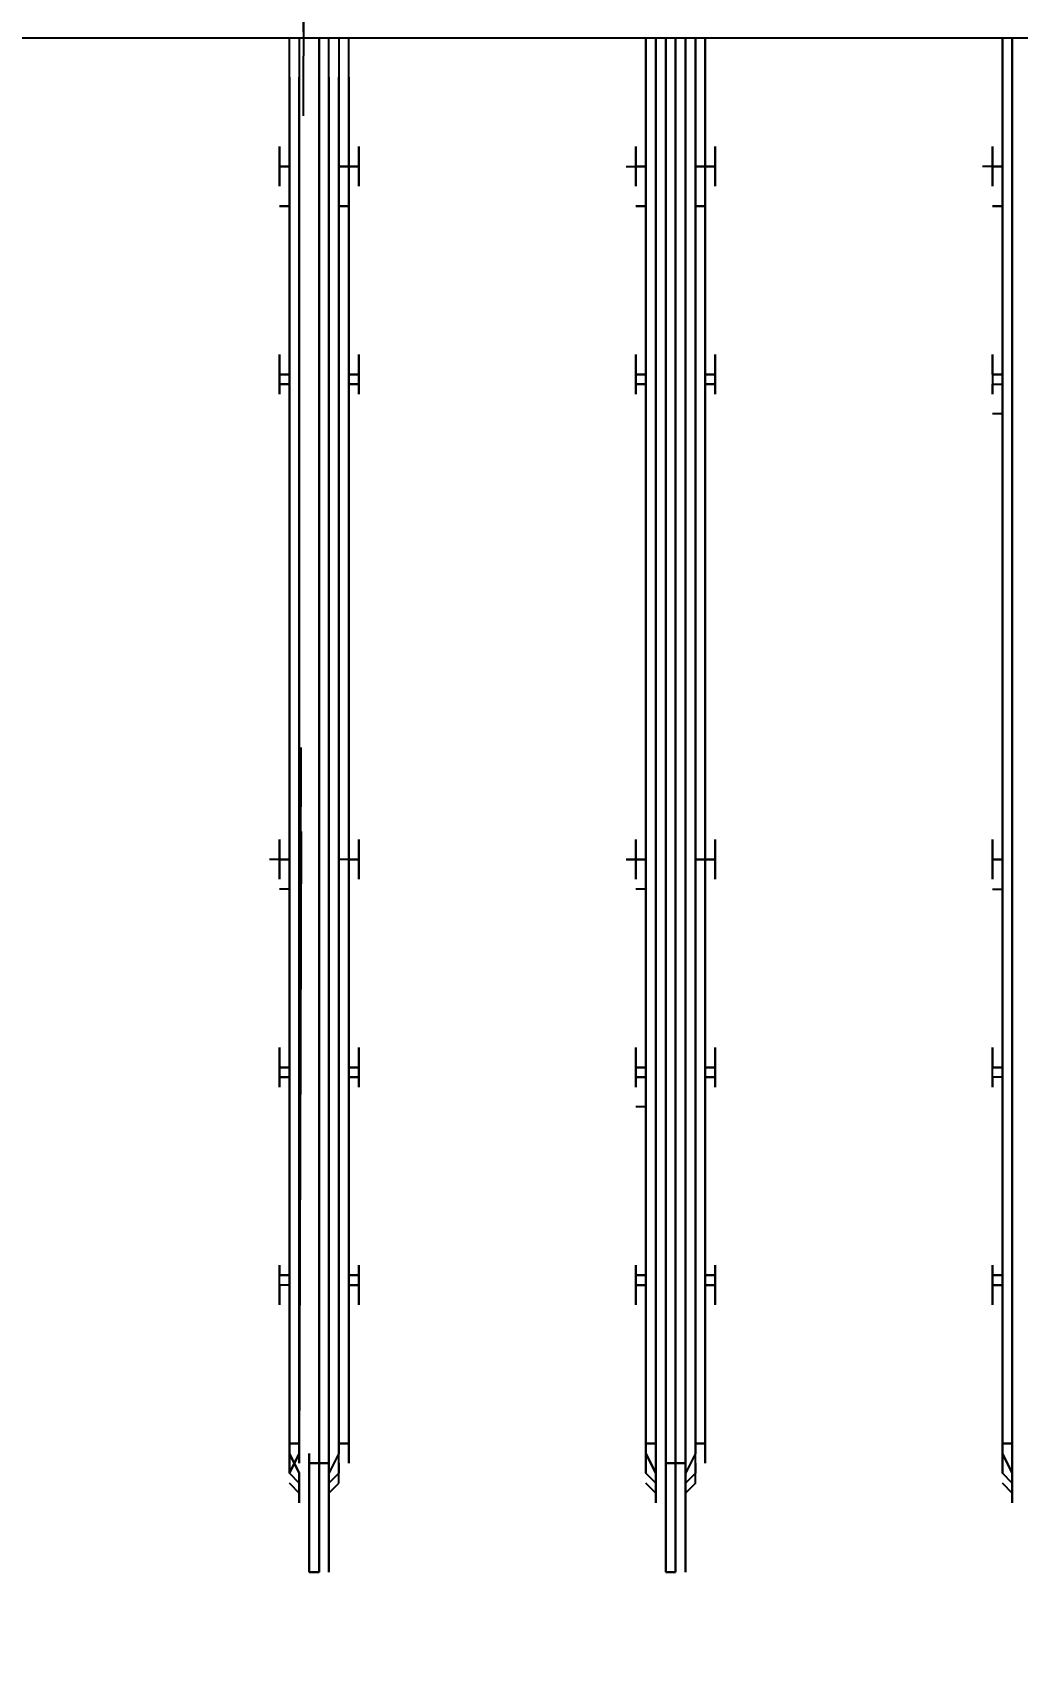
# Model space of a CAD drawing. Header units: metres. Extents: x 529751 to 530172, y 2673807 to 2674119.
# Drawn here: x 529986.0995 to 529986.237, y 2673954.4792 to 2673954.7081 of the extents above; entities that cross this region are included whole.
import ezdxf

# ---------------------------------------------------------------- set-up
doc = ezdxf.new("R2010")
doc.units = ezdxf.units.M
doc.linetypes.add('PDF_IMPORT', pattern=[1, 0.8, -0.2])
doc.layers.add('IDT', color=7, linetype='Continuous')
doc.layers.add('MMS Block Numbering', color=7, linetype='Continuous')
doc.styles.add('Adani Regular', font='Adani Regular.ttf')

# ---------------------------------------------------------------- blocks, each defined once
blk = doc.blocks.new('IDT')
at = {"layer": 'IDT', "color": 0, "lineweight": 25}
for p, q in [((14.04465, 9.65337), (14.04465, 9.66997)), ((14.04465, 9.66997), (14.04465, 9.65337)), ((14.04465, 9.66997), (14.04465, 9.65337)), ((14.04465, 9.65337), (14.04465, 9.66997)), ((14.04742, 9.66997), (14.04604, 9.66997)), ((14.04604, 9.66997), (14.04742, 9.66997)), ((14.04604, 9.65475), (14.04604, 9.66997)), ((14.04604, 9.66997), (14.04604, 9.65475)), ((14.04604, 9.66997), (14.04742, 9.66997)), ((14.04742, 9.66997), (14.04604, 9.66997)), ((14.04604, 9.66997), (14.04742, 9.66997)), ((14.04742, 9.66997), (14.04604, 9.66997)), ((14.04604, 9.66997), (14.04604, 9.65475)), ((14.04604, 9.65475), (14.04604, 9.66997)), ((14.04604, 9.66997), (14.04742, 9.66997)), ((14.04742, 9.66997), (14.04604, 9.66997)), ((14.04604, 9.66997), (14.04604, 9.65475)), ((14.04604, 9.65475), (14.04604, 9.66997)), ((14.04604, 9.66997), (14.04742, 9.66997)), ((14.04604, 9.65475), (14.04604, 9.66997)), ((14.04604, 9.66997), (14.04604, 9.65475)), ((14.04604, 9.66997), (14.04742, 9.66997)), ((14.04742, 9.65337), (14.04742, 9.66997)), ((14.04742, 9.66997), (14.04742, 9.65337)), ((14.04742, 9.65337), (14.04742, 9.66997)), ((14.04742, 9.66997), (14.04742, 9.65337)), ((14.09445, 9.65337), (14.09445, 9.66997)), ((14.09445, 9.66997), (14.09445, 9.65337)), ((14.09583, 9.66997), (14.09721, 9.66997)), ((14.09721, 9.66997), (14.09583, 9.66997)), ((14.09583, 9.66997), (14.09583, 9.65475)), ((14.09583, 9.65475), (14.09583, 9.66997)), ((14.09583, 9.66997), (14.09721, 9.66997)), ((14.09721, 9.66997), (14.09583, 9.66997)), ((14.09583, 9.66997), (14.09721, 9.66997)), ((14.09583, 9.65475), (14.09583, 9.66997)), ((14.09583, 9.66997), (14.09583, 9.65475)), ((14.09721, 9.66997), (14.09721, 9.65337)), ((14.09721, 9.65337), (14.09721, 9.66997)), ((13.99901, 9.6589), (13.99901, 9.66028)), ((13.99901, 9.66028), (13.99901, 9.65614)), ((13.99901, 9.65614), (13.99901, 9.66028)), ((13.99901, 9.66028), (13.99901, 9.6589)), ((14.04465, 9.66028), (14.04465, 9.6589)), ((14.04465, 9.65614), (14.04465, 9.66028)), ((14.04465, 9.66028), (14.04465, 9.6589)), ((14.04465, 9.65614), (14.04465, 9.66028)), ((14.04465, 9.65614), (14.04465, 9.66028)), ((14.04465, 9.6589), (14.04465, 9.66028)), ((14.04465, 9.65614), (14.04465, 9.66028)), ((14.04465, 9.6589), (14.04465, 9.66028)), ((14.0488, 9.6589), (14.0488, 9.66028)), ((14.0488, 9.66028), (14.0488, 9.65614)), ((14.0488, 9.65614), (14.0488, 9.66028)), ((14.0488, 9.66028), (14.0488, 9.6589)), ((14.0488, 9.6589), (14.0488, 9.66028)), ((14.0488, 9.66028), (14.0488, 9.65614)), ((14.0488, 9.65614), (14.0488, 9.66028)), ((14.0488, 9.66028), (14.0488, 9.6589)), ((14.09445, 9.66028), (14.09445, 9.6589)), ((14.09445, 9.65614), (14.09445, 9.66028)), ((14.09445, 9.66028), (14.09445, 9.6589)), ((14.09445, 9.65614), (14.09445, 9.66028)), ((14.0986, 9.6589), (14.0986, 9.66028)), ((14.0986, 9.66028), (14.0986, 9.65614)), ((14.0986, 9.65614), (14.0986, 9.66028)), ((14.0986, 9.66028), (14.0986, 9.6589)), ((14.00039, 9.65752), (13.99901, 9.6589)), ((13.99901, 9.6589), (14.00039, 9.65752)), ((14.04465, 9.6589), (14.04327, 9.65752)), ((14.04465, 9.6589), (14.04327, 9.65752)), ((14.04327, 9.65752), (14.04465, 9.6589)), ((14.04327, 9.65752), (14.04465, 9.6589)), ((14.05018, 9.65752), (14.0488, 9.6589)), ((14.0488, 9.6589), (14.05018, 9.65752)), ((14.05018, 9.65752), (14.0488, 9.6589)), ((14.0488, 9.6589), (14.05018, 9.65752)), ((14.09445, 9.6589), (14.09306, 9.65752)), ((14.09445, 9.6589), (14.09306, 9.65752)), ((14.09998, 9.65752), (14.0986, 9.6589)), ((14.0986, 9.6589), (14.09998, 9.65752)), ((14.00039, 9.65614), (13.99901, 9.65752)), ((13.99901, 9.65752), (13.99901, 9.65337)), ((13.99901, 9.65337), (13.99901, 9.65752)), ((13.99901, 9.65752), (14.00039, 9.65614)), ((13.99901, 9.65614), (14.00039, 9.65337)), ((14.00039, 9.65337), (13.99901, 9.65614)), ((14.00039, 9.65475), (14.00039, 9.65614)), ((14.00039, 9.65614), (14.00039, 9.65475)), ((14.04327, 9.65752), (14.04327, 9.65337)), ((14.04327, 9.65614), (14.04465, 9.65752)), ((14.04465, 9.65752), (14.04327, 9.65614)), ((14.04327, 9.65752), (14.04327, 9.65337)), ((14.04327, 9.65752), (14.04327, 9.65337)), ((14.04327, 9.65614), (14.04465, 9.65752)), ((14.04465, 9.65752), (14.04327, 9.65614)), ((14.04327, 9.65752), (14.04327, 9.65337)), ((14.04327, 9.65337), (14.04465, 9.65614)), ((14.04327, 9.65475), (14.04327, 9.65614)), ((14.04327, 9.65614), (14.04327, 9.65475)), ((14.04327, 9.65337), (14.04465, 9.65614)), ((14.04327, 9.65337), (14.04465, 9.65614)), ((14.04327, 9.65475), (14.04327, 9.65614)), ((14.04327, 9.65614), (14.04327, 9.65475)), ((14.04327, 9.65337), (14.04465, 9.65614)), ((14.05018, 9.65614), (14.0488, 9.65752)), ((14.0488, 9.65752), (14.05018, 9.65614)), ((14.05018, 9.65614), (14.0488, 9.65752)), ((14.0488, 9.65752), (14.0488, 9.65337)), ((14.0488, 9.65337), (14.0488, 9.65752)), ((14.0488, 9.65752), (14.0488, 9.65337)), ((14.0488, 9.65337), (14.0488, 9.65752)), ((14.0488, 9.65752), (14.05018, 9.65614)), ((14.0488, 9.65614), (14.05018, 9.65337)), ((14.05018, 9.65337), (14.0488, 9.65614)), ((14.0488, 9.65614), (14.05018, 9.65337)), ((14.05018, 9.65337), (14.0488, 9.65614)), ((14.05018, 9.65475), (14.05018, 9.65614)), ((14.05018, 9.65614), (14.05018, 9.65475)), ((14.05018, 9.65475), (14.05018, 9.65614)), ((14.05018, 9.65614), (14.05018, 9.65475)), ((14.09306, 9.65752), (14.09306, 9.65337)), ((14.09306, 9.65614), (14.09445, 9.65752)), ((14.09445, 9.65752), (14.09306, 9.65614)), ((14.09306, 9.65752), (14.09306, 9.65337)), ((14.09306, 9.65337), (14.09445, 9.65614)), ((14.09306, 9.65475), (14.09306, 9.65614)), ((14.09306, 9.65614), (14.09306, 9.65475)), ((14.09306, 9.65337), (14.09445, 9.65614)), ((14.09998, 9.65614), (14.0986, 9.65752)), ((14.0986, 9.65752), (14.09998, 9.65614)), ((14.09998, 9.65614), (14.0986, 9.65752)), ((14.0986, 9.65752), (14.09998, 9.65614)), ((14.0986, 9.65614), (14.09998, 9.65337)), ((14.09998, 9.65337), (14.0986, 9.65614)), ((14.09998, 9.65614), (14.0986, 9.65337)), ((14.0986, 9.65337), (14.09998, 9.65614)), ((14.09998, 9.65475), (14.09998, 9.65614)), ((14.09998, 9.65614), (14.09998, 9.65475)), ((13.99901, 9.45558), (13.99901, 9.65337)), ((13.99901, 9.65337), (13.99901, 9.45558)), ((14.00039, 9.65475), (14.00039, 9.65199)), ((14.00039, 9.65199), (14.00039, 9.65475)), ((14.04189, 9.65199), (14.04189, 9.65475)), ((14.04189, 9.65475), (14.04189, 9.65199)), ((14.04189, 9.65475), (14.04189, 9.65199)), ((14.04189, 9.65199), (14.04189, 9.65475)), ((14.04327, 9.45558), (14.04327, 9.65337)), ((14.04327, 9.65337), (14.04327, 9.45558)), ((14.04327, 9.45558), (14.04327, 9.65337)), ((14.04327, 9.65337), (14.04327, 9.46111)), ((14.04604, 9.65475), (14.04465, 9.65475)), ((14.04465, 9.65475), (14.04604, 9.65475)), ((14.04604, 9.65475), (14.04465, 9.65475)), ((14.04604, 9.65475), (14.04465, 9.65475)), ((14.04465, 9.46111), (14.04465, 9.65337)), ((14.04465, 9.65337), (14.04465, 9.45558)), ((14.04465, 9.65337), (14.04465, 9.45558)), ((14.04465, 9.45558), (14.04465, 9.65337)), ((14.04742, 9.65475), (14.04604, 9.65475)), ((14.04604, 9.65475), (14.04742, 9.65475)), ((14.04742, 9.65475), (14.04604, 9.65475)), ((14.04604, 9.65475), (14.04742, 9.65475)), ((14.04604, 9.65475), (14.04742, 9.65475)), ((14.04742, 9.65475), (14.04604, 9.65475)), ((14.04604, 9.65475), (14.04742, 9.65475)), ((14.04742, 9.65475), (14.04604, 9.65475)), ((14.04604, 9.65475), (14.04604, 9.46111)), ((14.04604, 9.46111), (14.04604, 9.65475)), ((14.04604, 9.65475), (14.04604, 9.45558)), ((14.04604, 9.45558), (14.04604, 9.65475)), ((14.04604, 9.65475), (14.04604, 9.45558)), ((14.04604, 9.45558), (14.04604, 9.65475)), ((14.04604, 9.65475), (14.04604, 9.45558)), ((14.04604, 9.45558), (14.04604, 9.65475)), ((14.04742, 9.46111), (14.04742, 9.65337)), ((14.04742, 9.65337), (14.04742, 9.45558)), ((14.04742, 9.45558), (14.04742, 9.65337)), ((14.04742, 9.65337), (14.04742, 9.45558)), ((14.0488, 9.45558), (14.0488, 9.65337)), ((14.0488, 9.65337), (14.0488, 9.45558)), ((14.0488, 9.45558), (14.0488, 9.65337)), ((14.0488, 9.65337), (14.0488, 9.46111)), ((14.05018, 9.65199), (14.05018, 9.65475)), ((14.05018, 9.65475), (14.05018, 9.65199)), ((14.05018, 9.65199), (14.05018, 9.65475)), ((14.05018, 9.65475), (14.05018, 9.65199)), ((14.09168, 9.65199), (14.09168, 9.65475)), ((14.09168, 9.65475), (14.09168, 9.65199)), ((14.09306, 9.45558), (14.09306, 9.65337)), ((14.09306, 9.65337), (14.09306, 9.46111)), ((14.09583, 9.65475), (14.09445, 9.65475)), ((14.09445, 9.65475), (14.09583, 9.65475)), ((14.09445, 9.46111), (14.09445, 9.65337)), ((14.09445, 9.65337), (14.09445, 9.45558)), ((14.09721, 9.65475), (14.09583, 9.65475)), ((14.09583, 9.65475), (14.09721, 9.65475)), ((14.09583, 9.46111), (14.09583, 9.65475)), ((14.09583, 9.65475), (14.09583, 9.46111)), ((14.09583, 9.45558), (14.09583, 9.65475)), ((14.09583, 9.65475), (14.09583, 9.45558)), ((14.0986, 9.45558), (14.0986, 9.65337)), ((14.0986, 9.65337), (14.0986, 9.46111)), ((14.09998, 9.65475), (14.09998, 9.65199)), ((14.09998, 9.65199), (14.09998, 9.65475)), ((14.00039, 9.65199), (13.99901, 9.65199)), ((13.99901, 9.65199), (14.00039, 9.65199)), ((14.00039, 9.65199), (14.00039, 9.45558)), ((14.00039, 9.45558), (14.00039, 9.65199)), ((14.04189, 9.46111), (14.04189, 9.65199)), ((14.04189, 9.65199), (14.04327, 9.65199)), ((14.04327, 9.65199), (14.04189, 9.65199)), ((14.04189, 9.65199), (14.04189, 9.45558)), ((14.04189, 9.65199), (14.04327, 9.65199)), ((14.04327, 9.65199), (14.04189, 9.65199)), ((14.04189, 9.65199), (14.04189, 9.45558)), ((14.04189, 9.45558), (14.04189, 9.65199)), ((14.05018, 9.65199), (14.0488, 9.65199)), ((14.0488, 9.65199), (14.05018, 9.65199)), ((14.05018, 9.65199), (14.0488, 9.65199)), ((14.0488, 9.65199), (14.05018, 9.65199)), ((14.05018, 9.65199), (14.05018, 9.45558)), ((14.05018, 9.45558), (14.05018, 9.65199)), ((14.05018, 9.45558), (14.05018, 9.65199)), ((14.05018, 9.65199), (14.05018, 9.46111)), ((14.09168, 9.46111), (14.09168, 9.65199)), ((14.09168, 9.65199), (14.09306, 9.65199)), ((14.09306, 9.65199), (14.09168, 9.65199)), ((14.09168, 9.65199), (14.09168, 9.45558)), ((14.09998, 9.65199), (14.0986, 9.65199)), ((14.0986, 9.65199), (14.09998, 9.65199)), ((14.09998, 9.46111), (14.09998, 9.65199)), ((14.09998, 9.65199), (14.09998, 9.45558)), ((14.00039, 9.634), (14.00039, 9.63262)), ((14.00039, 9.63262), (14.00039, 9.634)), ((14.00039, 9.634), (14.00039, 9.62986)), ((14.00039, 9.62847), (14.00039, 9.634)), ((14.00177, 9.62986), (14.00177, 9.63262)), ((14.00177, 9.63262), (14.00177, 9.62986)), ((14.0405, 9.63262), (14.0405, 9.62986)), ((14.0405, 9.62986), (14.0405, 9.63262)), ((14.0405, 9.63262), (14.0405, 9.62986)), ((14.0405, 9.62986), (14.0405, 9.63262)), ((14.04189, 9.634), (14.04189, 9.62986)), ((14.04189, 9.62986), (14.04189, 9.634)), ((14.04189, 9.634), (14.04189, 9.63262)), ((14.04189, 9.63262), (14.04189, 9.634)), ((14.04189, 9.634), (14.04189, 9.62986)), ((14.04189, 9.62986), (14.04189, 9.634)), ((14.04189, 9.634), (14.04189, 9.63262)), ((14.04189, 9.63262), (14.04189, 9.634)), ((14.05018, 9.62986), (14.05018, 9.634)), ((14.05018, 9.634), (14.05018, 9.62986)), ((14.05018, 9.62986), (14.05018, 9.634)), ((14.05018, 9.634), (14.05018, 9.63262)), ((14.05018, 9.63262), (14.05018, 9.634)), ((14.05018, 9.634), (14.05018, 9.63262)), ((14.05018, 9.63262), (14.05018, 9.634)), ((14.05018, 9.634), (14.05018, 9.62986)), ((14.05157, 9.62986), (14.05157, 9.63262)), ((14.05157, 9.63262), (14.05157, 9.62986)), ((14.05157, 9.62986), (14.05157, 9.63262)), ((14.05157, 9.63262), (14.05157, 9.62986)), ((14.0903, 9.63262), (14.0903, 9.62986)), ((14.0903, 9.62986), (14.0903, 9.63262)), ((14.09168, 9.62986), (14.09168, 9.634)), ((14.09168, 9.634), (14.09168, 9.63262)), ((14.09168, 9.63262), (14.09168, 9.634)), ((14.09168, 9.634), (14.09168, 9.62986)), ((14.09998, 9.634), (14.09998, 9.62986)), ((14.09998, 9.62986), (14.09998, 9.634)), ((14.09998, 9.634), (14.09998, 9.63262)), ((14.09998, 9.63262), (14.09998, 9.634)), ((14.10136, 9.62986), (14.10136, 9.63262)), ((14.10136, 9.63262), (14.10136, 9.62986)), ((14.00039, 9.62986), (14.00039, 9.62847)), ((14.00177, 9.62986), (14.00039, 9.62986)), ((14.00039, 9.62986), (14.00177, 9.62986)), ((14.00039, 9.62847), (14.00039, 9.62432)), ((14.00039, 9.62432), (14.00039, 9.62847)), ((14.00039, 9.62847), (14.00177, 9.62847)), ((14.00177, 9.62847), (14.00039, 9.62847)), ((14.00039, 9.62847), (14.00177, 9.62847)), ((14.00177, 9.62847), (14.00177, 9.62986)), ((14.00177, 9.62986), (14.00177, 9.62847)), ((14.00177, 9.62847), (14.00177, 9.62709)), ((14.00177, 9.62709), (14.00177, 9.62847)), ((14.04189, 9.62986), (14.0405, 9.62986)), ((14.0405, 9.62986), (14.0405, 9.62847)), ((14.0405, 9.62847), (14.0405, 9.62986)), ((14.0405, 9.62986), (14.04189, 9.62986)), ((14.04189, 9.62986), (14.0405, 9.62986)), ((14.0405, 9.62986), (14.0405, 9.62847)), ((14.0405, 9.62847), (14.0405, 9.62986)), ((14.0405, 9.62986), (14.04189, 9.62986)), ((14.04189, 9.62847), (14.0405, 9.62847)), ((14.0405, 9.62847), (14.0405, 9.62709)), ((14.0405, 9.62709), (14.0405, 9.62847)), ((14.0405, 9.62847), (14.04189, 9.62847)), ((14.04189, 9.62847), (14.0405, 9.62847)), ((14.0405, 9.62847), (14.0405, 9.62709)), ((14.0405, 9.62709), (14.0405, 9.62847)), ((14.0405, 9.62847), (14.04189, 9.62847)), ((14.04189, 9.62986), (14.04189, 9.62847)), ((14.04189, 9.62432), (14.04189, 9.62986)), ((14.04189, 9.62847), (14.04189, 9.62986)), ((14.04189, 9.62986), (14.04189, 9.62432)), ((14.04189, 9.62847), (14.04189, 9.62432)), ((14.04189, 9.62432), (14.04189, 9.62847)), ((14.05018, 9.62847), (14.05018, 9.62986)), ((14.05018, 9.62847), (14.05018, 9.62986)), ((14.05018, 9.62986), (14.05157, 9.62986)), ((14.05018, 9.62847), (14.05018, 9.62986)), ((14.05018, 9.62986), (14.05157, 9.62986)), ((14.05157, 9.62986), (14.05018, 9.62986)), ((14.05018, 9.62986), (14.05157, 9.62986)), ((14.05018, 9.62847), (14.05018, 9.62986)), ((14.05018, 9.62432), (14.05018, 9.62847)), ((14.05018, 9.62847), (14.05157, 9.62847)), ((14.05157, 9.62847), (14.05018, 9.62847)), ((14.05018, 9.62847), (14.05018, 9.62432)), ((14.05157, 9.62847), (14.05018, 9.62847)), ((14.05018, 9.62847), (14.05018, 9.62432)), ((14.05018, 9.62432), (14.05018, 9.62847)), ((14.05018, 9.62847), (14.05157, 9.62847)), ((14.05157, 9.62847), (14.05018, 9.62847)), ((14.05157, 9.62847), (14.05018, 9.62847)), ((14.05018, 9.62847), (14.05157, 9.62847)), ((14.05157, 9.62847), (14.05018, 9.62847)), ((14.05157, 9.62986), (14.05157, 9.62847)), ((14.05157, 9.62986), (14.05157, 9.62847)), ((14.05157, 9.62847), (14.05157, 9.62986)), ((14.05157, 9.62986), (14.05157, 9.62847)), ((14.05157, 9.62847), (14.05157, 9.62709)), ((14.05157, 9.62709), (14.05157, 9.62847)), ((14.05157, 9.62709), (14.05157, 9.62847)), ((14.05157, 9.62709), (14.05157, 9.62847)), ((14.09168, 9.62986), (14.0903, 9.62986)), ((14.0903, 9.62986), (14.0903, 9.62847)), ((14.0903, 9.62847), (14.0903, 9.62986)), ((14.0903, 9.62986), (14.09168, 9.62986)), ((14.09168, 9.62847), (14.0903, 9.62847)), ((14.0903, 9.62847), (14.0903, 9.62709)), ((14.0903, 9.62709), (14.0903, 9.62847)), ((14.0903, 9.62847), (14.09168, 9.62847)), ((14.09168, 9.62847), (14.09168, 9.62986)), ((14.09168, 9.62986), (14.09168, 9.62432)), ((14.09168, 9.62432), (14.09168, 9.62847)), ((14.09998, 9.62986), (14.10136, 9.62986)), ((14.09998, 9.62847), (14.09998, 9.62986)), ((14.09998, 9.62986), (14.10136, 9.62986)), ((14.09998, 9.62847), (14.09998, 9.62986)), ((14.10136, 9.62847), (14.09998, 9.62847)), ((14.09998, 9.62847), (14.09998, 9.62432)), ((14.09998, 9.62432), (14.09998, 9.62847)), ((14.09998, 9.62847), (14.10136, 9.62847)), ((14.10136, 9.62847), (14.09998, 9.62847)), ((14.10136, 9.62847), (14.09998, 9.62847)), ((14.10136, 9.62986), (14.10136, 9.62847)), ((14.10136, 9.62986), (14.10136, 9.62847)), ((14.10136, 9.62847), (14.10136, 9.62709)), ((14.10136, 9.62709), (14.10136, 9.62847)), ((14.00039, 9.62709), (14.00039, 9.62571)), ((14.00039, 9.62571), (14.00039, 9.62709)), ((14.04189, 9.62571), (14.04189, 9.62709)), ((14.04189, 9.62709), (14.04189, 9.62571)), ((14.04189, 9.62571), (14.04189, 9.62709)), ((14.04189, 9.62709), (14.04189, 9.62571)), ((14.05018, 9.62709), (14.05018, 9.62571)), ((14.05018, 9.62571), (14.05018, 9.62709)), ((14.05018, 9.62709), (14.05018, 9.62571)), ((14.05018, 9.62571), (14.05018, 9.62709)), ((14.09168, 9.62571), (14.09168, 9.62709)), ((14.09168, 9.62709), (14.09168, 9.62571)), ((14.09998, 9.62709), (14.09998, 9.62571)), ((14.09998, 9.62571), (14.09998, 9.62709)), ((14.00039, 9.59943), (14.00039, 9.60496)), ((14.00039, 9.60496), (14.00039, 9.60081)), ((14.00039, 9.60358), (14.00039, 9.60219)), ((14.00039, 9.60219), (14.00039, 9.60358)), ((14.04189, 9.60496), (14.04189, 9.60081)), ((14.04189, 9.60081), (14.04189, 9.60496)), ((14.04189, 9.60496), (14.04189, 9.60081)), ((14.04189, 9.60081), (14.04189, 9.60496)), ((14.04189, 9.60219), (14.04189, 9.60358)), ((14.04189, 9.60358), (14.04189, 9.60219)), ((14.04189, 9.60219), (14.04189, 9.60358)), ((14.04189, 9.60358), (14.04189, 9.60219)), ((14.05018, 9.59943), (14.05018, 9.60496)), ((14.05018, 9.60496), (14.05018, 9.60081)), ((14.05018, 9.60496), (14.05018, 9.60081)), ((14.05018, 9.60081), (14.05018, 9.60496)), ((14.05018, 9.60496), (14.05157, 9.60496)), ((14.05018, 9.60358), (14.05018, 9.60219)), ((14.05018, 9.60219), (14.05018, 9.60358)), ((14.05018, 9.60358), (14.05018, 9.60219)), ((14.05018, 9.60219), (14.05018, 9.60358)), ((14.09168, 9.60496), (14.09168, 9.60081)), ((14.09168, 9.60081), (14.09168, 9.60496)), ((14.09168, 9.60219), (14.09168, 9.60358)), ((14.09168, 9.60358), (14.09168, 9.60219)), ((14.09998, 9.59943), (14.09998, 9.60496)), ((14.09998, 9.60496), (14.09998, 9.60081)), ((14.09998, 9.60358), (14.09998, 9.60219)), ((14.09998, 9.60219), (14.09998, 9.60358)), ((14.00039, 9.59943), (14.00039, 9.60081)), ((14.00039, 9.60081), (14.00177, 9.60081)), ((14.00039, 9.60081), (14.00177, 9.60081)), ((14.00177, 9.60081), (14.00177, 9.60219)), ((14.00177, 9.60219), (14.00177, 9.60081)), ((14.00177, 9.60081), (14.00177, 9.59943)), ((14.00177, 9.60081), (14.00177, 9.59943)), ((14.0405, 9.60219), (14.0405, 9.60081)), ((14.0405, 9.60081), (14.0405, 9.60219)), ((14.0405, 9.60219), (14.0405, 9.60081)), ((14.0405, 9.60081), (14.0405, 9.60219)), ((14.04189, 9.60081), (14.0405, 9.60081)), ((14.0405, 9.60081), (14.0405, 9.59943)), ((14.0405, 9.59943), (14.0405, 9.60081)), ((14.0405, 9.60081), (14.04189, 9.60081)), ((14.04189, 9.60081), (14.0405, 9.60081)), ((14.0405, 9.60081), (14.0405, 9.59943)), ((14.0405, 9.59943), (14.0405, 9.60081)), ((14.0405, 9.60081), (14.04189, 9.60081)), ((14.04189, 9.60081), (14.04189, 9.59943)), ((14.04189, 9.59943), (14.04189, 9.60081)), ((14.04189, 9.60081), (14.04189, 9.59943)), ((14.04189, 9.59528), (14.04189, 9.60081)), ((14.05018, 9.59943), (14.05018, 9.60081)), ((14.05018, 9.60081), (14.05018, 9.59943)), ((14.05157, 9.60081), (14.05018, 9.60081)), ((14.05018, 9.60081), (14.05157, 9.60081)), ((14.05018, 9.59943), (14.05018, 9.60081)), ((14.05018, 9.60081), (14.05157, 9.60081)), ((14.05157, 9.60081), (14.05018, 9.60081)), ((14.05157, 9.60219), (14.05157, 9.60081)), ((14.05157, 9.60081), (14.05157, 9.60219)), ((14.05157, 9.60081), (14.05157, 9.60219)), ((14.05157, 9.60219), (14.05157, 9.60081)), ((14.05157, 9.59943), (14.05157, 9.60081)), ((14.05157, 9.59943), (14.05157, 9.60081)), ((14.05157, 9.60081), (14.05157, 9.59943)), ((14.05157, 9.59943), (14.05157, 9.60081)), ((14.0903, 9.60219), (14.0903, 9.60081)), ((14.0903, 9.60081), (14.0903, 9.60219)), ((14.09168, 9.60081), (14.0903, 9.60081)), ((14.0903, 9.60081), (14.0903, 9.59943)), ((14.0903, 9.59943), (14.0903, 9.60081)), ((14.0903, 9.60081), (14.09168, 9.60081)), ((14.09168, 9.59943), (14.09168, 9.60081)), ((14.09168, 9.60081), (14.09168, 9.59943)), ((14.09998, 9.60081), (14.09998, 9.59943)), ((14.10136, 9.60081), (14.09998, 9.60081)), ((14.09998, 9.60081), (14.10136, 9.60081)), ((14.10136, 9.60081), (14.10136, 9.60219)), ((14.10136, 9.60219), (14.10136, 9.60081)), ((14.10136, 9.59943), (14.10136, 9.60081)), ((14.10136, 9.60081), (14.10136, 9.59943)), ((14.00039, 9.59943), (14.00039, 9.59528)), ((14.00039, 9.59528), (14.00039, 9.59943)), ((14.00177, 9.59943), (14.00039, 9.59943)), ((14.00177, 9.59943), (14.00039, 9.59943)), ((14.00039, 9.59943), (14.00177, 9.59943)), ((14.00177, 9.59943), (14.00177, 9.59666)), ((14.00177, 9.59666), (14.00177, 9.59943)), ((14.04189, 9.59943), (14.0405, 9.59943)), ((14.0405, 9.59943), (14.0405, 9.59666)), ((14.0405, 9.59666), (14.0405, 9.59943)), ((14.0405, 9.59943), (14.04189, 9.59943)), ((14.04189, 9.59943), (14.0405, 9.59943)), ((14.0405, 9.59943), (14.0405, 9.59666)), ((14.0405, 9.59666), (14.0405, 9.59943)), ((14.0405, 9.59943), (14.04189, 9.59943)), ((14.04189, 9.59528), (14.04189, 9.59943)), ((14.04189, 9.59943), (14.04189, 9.59528)), ((14.04189, 9.59943), (14.04189, 9.59528)), ((14.05018, 9.59528), (14.05018, 9.59943)), ((14.05018, 9.59943), (14.05157, 9.59943)), ((14.05157, 9.59943), (14.05018, 9.59943)), ((14.05018, 9.59943), (14.05018, 9.59528)), ((14.05018, 9.59943), (14.05157, 9.59943)), ((14.05018, 9.59943), (14.05157, 9.59943)), ((14.05157, 9.59943), (14.05018, 9.59943)), ((14.05018, 9.59943), (14.05018, 9.59528)), ((14.05018, 9.59528), (14.05018, 9.59943)), ((14.05018, 9.59943), (14.05157, 9.59943)), ((14.05157, 9.59943), (14.05018, 9.59943)), ((14.05018, 9.59943), (14.05157, 9.59943)), ((14.05157, 9.59943), (14.05157, 9.59666)), ((14.05157, 9.59666), (14.05157, 9.59943)), ((14.05157, 9.59666), (14.05157, 9.59943)), ((14.05157, 9.59666), (14.05157, 9.59943)), ((14.09168, 9.59943), (14.0903, 9.59943)), ((14.0903, 9.59943), (14.0903, 9.59666)), ((14.0903, 9.59666), (14.0903, 9.59943)), ((14.0903, 9.59943), (14.09168, 9.59943)), ((14.09168, 9.59528), (14.09168, 9.59943)), ((14.09168, 9.59943), (14.09168, 9.59528)), ((14.09998, 9.59943), (14.10136, 9.59943)), ((14.10136, 9.59943), (14.09998, 9.59943)), ((14.09998, 9.59943), (14.09998, 9.59528)), ((14.09998, 9.59528), (14.09998, 9.59943)), ((14.09998, 9.59943), (14.10136, 9.59943)), ((14.10136, 9.59943), (14.09998, 9.59943)), ((14.10136, 9.59943), (14.10136, 9.59666)), ((14.10136, 9.59666), (14.10136, 9.59943)), ((14.00039, 9.59666), (14.00039, 9.59528)), ((14.00039, 9.59528), (14.00039, 9.59666)), ((14.04189, 9.59528), (14.04189, 9.59666)), ((14.04189, 9.59666), (14.04189, 9.59528)), ((14.04189, 9.59528), (14.04189, 9.59666)), ((14.04189, 9.59666), (14.04189, 9.59528)), ((14.05018, 9.59528), (14.05018, 9.59666)), ((14.05018, 9.59666), (14.05018, 9.59528)), ((14.05018, 9.59666), (14.05018, 9.59528)), ((14.05018, 9.59528), (14.05018, 9.59666)), ((14.09168, 9.59528), (14.09168, 9.59666)), ((14.09168, 9.59666), (14.09168, 9.59528)), ((14.09998, 9.59666), (14.09998, 9.59528)), ((14.09998, 9.59528), (14.09998, 9.59666)), ((14.00177, 9.57453), (14.00039, 9.57453)), ((14.00039, 9.57453), (14.00039, 9.57038)), ((14.00039, 9.57453), (14.00039, 9.57315)), ((14.00039, 9.57315), (14.00039, 9.57453)), ((14.00039, 9.57453), (14.00039, 9.57038)), ((14.00177, 9.57038), (14.00177, 9.57315)), ((14.00177, 9.57315), (14.00177, 9.57038)), ((14.0405, 9.57038), (14.0405, 9.57315)), ((14.0405, 9.57038), (14.0405, 9.57315)), ((14.0405, 9.57315), (14.0405, 9.57038)), ((14.0405, 9.57038), (14.0405, 9.57315)), ((14.04189, 9.57038), (14.04189, 9.57453)), ((14.04189, 9.57453), (14.04189, 9.57315)), ((14.04189, 9.57038), (14.04189, 9.57453)), ((14.04189, 9.57453), (14.04189, 9.57315)), ((14.04189, 9.57038), (14.04189, 9.57453)), ((14.04189, 9.57453), (14.04189, 9.57315)), ((14.04189, 9.56485), (14.04189, 9.57453)), ((14.04189, 9.57453), (14.04189, 9.57315)), ((14.05018, 9.57038), (14.05018, 9.57453)), ((14.05018, 9.57453), (14.05018, 9.57315)), ((14.05018, 9.57315), (14.05018, 9.57453)), ((14.05018, 9.57453), (14.05018, 9.57038)), ((14.05018, 9.57038), (14.05018, 9.57453)), ((14.05018, 9.57453), (14.05018, 9.57315)), ((14.05018, 9.57315), (14.05018, 9.57453)), ((14.05018, 9.57453), (14.05018, 9.57038)), ((14.05018, 9.57453), (14.05157, 9.57453)), ((14.05157, 9.57038), (14.05157, 9.57315)), ((14.05157, 9.57315), (14.05157, 9.57038)), ((14.05157, 9.57038), (14.05157, 9.57315)), ((14.05157, 9.57315), (14.05157, 9.57038)), ((14.0903, 9.57315), (14.0903, 9.57038)), ((14.0903, 9.57038), (14.0903, 9.57315)), ((14.09168, 9.57315), (14.09168, 9.57453)), ((14.09168, 9.57453), (14.09168, 9.56485)), ((14.09168, 9.57038), (14.09168, 9.57453)), ((14.09168, 9.57453), (14.09168, 9.57315)), ((14.09998, 9.57453), (14.09998, 9.57315)), ((14.09998, 9.57315), (14.09998, 9.57453)), ((14.09998, 9.57453), (14.09998, 9.57038)), ((14.09998, 9.57038), (14.09998, 9.57453)), ((14.09998, 9.57453), (14.10136, 9.57453)), ((14.10136, 9.57038), (14.10136, 9.57315)), ((14.10136, 9.57315), (14.10136, 9.57038)), ((14.00039, 9.57038), (14.00039, 9.56485)), ((14.00039, 9.56485), (14.00039, 9.57038)), ((14.00039, 9.57038), (14.00177, 9.57038)), ((14.00177, 9.57038), (14.00039, 9.57038)), ((14.00039, 9.57038), (14.00177, 9.57038)), ((14.00177, 9.57038), (14.00039, 9.57038)), ((14.00039, 9.57038), (14.00177, 9.57038)), ((14.00039, 9.57038), (14.00177, 9.57038)), ((14.00177, 9.57038), (14.00039, 9.57038)), ((14.00177, 9.57038), (14.00177, 9.56761)), ((14.00177, 9.56761), (14.00177, 9.57038)), ((14.0405, 9.57038), (14.04189, 9.57038)), ((14.04189, 9.57038), (14.0405, 9.57038)), ((14.0405, 9.57038), (14.0405, 9.56761)), ((14.0405, 9.56761), (14.0405, 9.57038)), ((14.0405, 9.57038), (14.04189, 9.57038)), ((14.04189, 9.57038), (14.0405, 9.57038)), ((14.0405, 9.57038), (14.04189, 9.57038)), ((14.04189, 9.57038), (14.0405, 9.57038)), ((14.0405, 9.57038), (14.0405, 9.56761)), ((14.0405, 9.56761), (14.0405, 9.57038)), ((14.0405, 9.57038), (14.04189, 9.57038)), ((14.04189, 9.57038), (14.0405, 9.57038)), ((14.04189, 9.56485), (14.04189, 9.57038)), ((14.04189, 9.56485), (14.04189, 9.57038)), ((14.04189, 9.57038), (14.04327, 9.57038)), ((14.04189, 9.56485), (14.04189, 9.57038)), ((14.04189, 9.57038), (14.04327, 9.57038)), ((14.04327, 9.57038), (14.04189, 9.57038)), ((14.05157, 9.57038), (14.05018, 9.57038)), ((14.05018, 9.57038), (14.05018, 9.56485)), ((14.05018, 9.56485), (14.05018, 9.57038)), ((14.05018, 9.57038), (14.05157, 9.57038)), ((14.05157, 9.57038), (14.05018, 9.57038)), ((14.05018, 9.57038), (14.05018, 9.56485)), ((14.05018, 9.56485), (14.05018, 9.57038)), ((14.05018, 9.57038), (14.05157, 9.57038)), ((14.05157, 9.57038), (14.05018, 9.57038)), ((14.05018, 9.57038), (14.05157, 9.57038)), ((14.05157, 9.57038), (14.05018, 9.57038)), ((14.05018, 9.57038), (14.05157, 9.57038)), ((14.05018, 9.57038), (14.05157, 9.57038)), ((14.05157, 9.57038), (14.05018, 9.57038)), ((14.05157, 9.57038), (14.05018, 9.57038)), ((14.05018, 9.57038), (14.05157, 9.57038)), ((14.05018, 9.57038), (14.05157, 9.57038)), ((14.05157, 9.57038), (14.05018, 9.57038)), ((14.05018, 9.57038), (14.05157, 9.57038)), ((14.05157, 9.57038), (14.05157, 9.56761)), ((14.05157, 9.56761), (14.05157, 9.57038)), ((14.05157, 9.57038), (14.05157, 9.56761)), ((14.05157, 9.56761), (14.05157, 9.57038)), ((14.05157, 9.57038), (14.05295, 9.57038)), ((14.05295, 9.57038), (14.05157, 9.57038)), ((14.09168, 9.57038), (14.0903, 9.57038)), ((14.0903, 9.57038), (14.09168, 9.57038)), ((14.09168, 9.57038), (14.0903, 9.57038)), ((14.0903, 9.57038), (14.0903, 9.56761)), ((14.0903, 9.56761), (14.0903, 9.57038)), ((14.0903, 9.57038), (14.09168, 9.57038)), ((14.09168, 9.56485), (14.09168, 9.57038)), ((14.09168, 9.57038), (14.09306, 9.57038)), ((14.09998, 9.57038), (14.10136, 9.57038)), ((14.10136, 9.57038), (14.09998, 9.57038)), ((14.09998, 9.57038), (14.09998, 9.56485)), ((14.09998, 9.56485), (14.09998, 9.57038)), ((14.09998, 9.57038), (14.10136, 9.57038)), ((14.10136, 9.57038), (14.09998, 9.57038)), ((14.09998, 9.57038), (14.10136, 9.57038)), ((14.10136, 9.57038), (14.09998, 9.57038)), ((14.09998, 9.57038), (14.10136, 9.57038)), ((14.10136, 9.57038), (14.09998, 9.57038)), ((14.10136, 9.57038), (14.10274, 9.57038)), ((14.10136, 9.57038), (14.10136, 9.56761)), ((14.10136, 9.56761), (14.10136, 9.57038)), ((14.00039, 9.56761), (14.00039, 9.56623)), ((14.00039, 9.56623), (14.00039, 9.56761)), ((14.04189, 9.56623), (14.04189, 9.56761)), ((14.04189, 9.56761), (14.04189, 9.56623)), ((14.04189, 9.56623), (14.04189, 9.56761)), ((14.04189, 9.56761), (14.04189, 9.56623)), ((14.05018, 9.56761), (14.05018, 9.56623)), ((14.05018, 9.56623), (14.05018, 9.56761)), ((14.05018, 9.56761), (14.05018, 9.56623)), ((14.05018, 9.56623), (14.05018, 9.56761)), ((14.09168, 9.56623), (14.09168, 9.56761)), ((14.09168, 9.56761), (14.09168, 9.56623)), ((14.09998, 9.56761), (14.09998, 9.56623)), ((14.09998, 9.56623), (14.09998, 9.56761)), ((14.00039, 9.50814), (14.00177, 9.50814)), ((14.00039, 9.50399), (14.00039, 9.50814)), ((14.00039, 9.50814), (14.00039, 9.50399)), ((14.00039, 9.50676), (14.00039, 9.50537)), ((14.00039, 9.50537), (14.00039, 9.50676)), ((14.04189, 9.50399), (14.04189, 9.50814)), ((14.04189, 9.50814), (14.04189, 9.50261)), ((14.04189, 9.50399), (14.04189, 9.50814)), ((14.04189, 9.50814), (14.04189, 9.50399)), ((14.04189, 9.50537), (14.04189, 9.50676)), ((14.04189, 9.50676), (14.04189, 9.50537)), ((14.04189, 9.50537), (14.04189, 9.50676)), ((14.04189, 9.50676), (14.04189, 9.50537)), ((14.05018, 9.50399), (14.05018, 9.50814)), ((14.05018, 9.50814), (14.05018, 9.50399)), ((14.05018, 9.50261), (14.05018, 9.50814)), ((14.05018, 9.50261), (14.05018, 9.50814)), ((14.05018, 9.50676), (14.05018, 9.50537)), ((14.05018, 9.50537), (14.05018, 9.50676)), ((14.05018, 9.50676), (14.05018, 9.50537)), ((14.05018, 9.50537), (14.05018, 9.50676)), ((14.09168, 9.50399), (14.09168, 9.50814)), ((14.09168, 9.50814), (14.09168, 9.50399)), ((14.09168, 9.50537), (14.09168, 9.50676)), ((14.09168, 9.50676), (14.09168, 9.50537)), ((14.09998, 9.50261), (14.09998, 9.50814)), ((14.09998, 9.50814), (14.09998, 9.50399)), ((14.09998, 9.50676), (14.09998, 9.50537)), ((14.09998, 9.50537), (14.09998, 9.50676)), ((14.00177, 9.50537), (14.00177, 9.50399)), ((14.00177, 9.50399), (14.00177, 9.50537)), ((14.0405, 9.50537), (14.0405, 9.50399)), ((14.0405, 9.50399), (14.0405, 9.50537)), ((14.0405, 9.50537), (14.0405, 9.50399)), ((14.0405, 9.50399), (14.0405, 9.50537)), ((14.05157, 9.50537), (14.05157, 9.50399)), ((14.05157, 9.50399), (14.05157, 9.50537)), ((14.05157, 9.50537), (14.05157, 9.50399)), ((14.05157, 9.50399), (14.05157, 9.50537)), ((14.0903, 9.50537), (14.0903, 9.50399)), ((14.0903, 9.50399), (14.0903, 9.50537)), ((14.10136, 9.50537), (14.10136, 9.50399)), ((14.10136, 9.50399), (14.10136, 9.50537)), ((14.00177, 9.50399), (14.00039, 9.50399)), ((14.00039, 9.50399), (14.00039, 9.50261)), ((14.00177, 9.50399), (14.00039, 9.50399)), ((14.00039, 9.50399), (14.00039, 9.50261)), ((14.00177, 9.50261), (14.00039, 9.50261)), ((14.00039, 9.50261), (14.00177, 9.50261)), ((14.00039, 9.49846), (14.00039, 9.50261)), ((14.00039, 9.50261), (14.00177, 9.50261)), ((14.00039, 9.50261), (14.00177, 9.50261)), ((14.00039, 9.50261), (14.00039, 9.49846)), ((14.00177, 9.50261), (14.00177, 9.50399)), ((14.00177, 9.50261), (14.00177, 9.50399)), ((14.00177, 9.50261), (14.00177, 9.49984)), ((14.00177, 9.49984), (14.00177, 9.50261)), ((14.04189, 9.50399), (14.0405, 9.50399)), ((14.0405, 9.50399), (14.0405, 9.50261)), ((14.0405, 9.50261), (14.0405, 9.50399)), ((14.0405, 9.50399), (14.04189, 9.50399)), ((14.04189, 9.50399), (14.0405, 9.50399)), ((14.0405, 9.50399), (14.0405, 9.50261)), ((14.0405, 9.50261), (14.0405, 9.50399)), ((14.0405, 9.50399), (14.04189, 9.50399)), ((14.04189, 9.50261), (14.0405, 9.50261)), ((14.0405, 9.50261), (14.0405, 9.49984)), ((14.0405, 9.49984), (14.0405, 9.50261)), ((14.0405, 9.50261), (14.04189, 9.50261)), ((14.04189, 9.50261), (14.0405, 9.50261)), ((14.0405, 9.50261), (14.0405, 9.49984)), ((14.0405, 9.49984), (14.0405, 9.50261)), ((14.0405, 9.50261), (14.04189, 9.50261)), ((14.04189, 9.49846), (14.04189, 9.50399)), ((14.04189, 9.50261), (14.04189, 9.50399)), ((14.04189, 9.50399), (14.04189, 9.49846)), ((14.04189, 9.50261), (14.04189, 9.49846)), ((14.04189, 9.49846), (14.04189, 9.50261)), ((14.05157, 9.50399), (14.05018, 9.50399)), ((14.05018, 9.50399), (14.05018, 9.50261)), ((14.05018, 9.50399), (14.05018, 9.50261)), ((14.05157, 9.50399), (14.05018, 9.50399)), ((14.05157, 9.50399), (14.05018, 9.50399)), ((14.05018, 9.50399), (14.05157, 9.50399)), ((14.05018, 9.50261), (14.05018, 9.49846)), ((14.05018, 9.49846), (14.05018, 9.50261)), ((14.05018, 9.50261), (14.05157, 9.50261)), ((14.05018, 9.50261), (14.05157, 9.50261)), ((14.05018, 9.50261), (14.05018, 9.49846)), ((14.05018, 9.50261), (14.05157, 9.50261)), ((14.05018, 9.50261), (14.05157, 9.50261)), ((14.05157, 9.50261), (14.05018, 9.50261)), ((14.05018, 9.50261), (14.05157, 9.50261)), ((14.05018, 9.50261), (14.05018, 9.49846)), ((14.05018, 9.50261), (14.05157, 9.50261)), ((14.05157, 9.50261), (14.05157, 9.50399)), ((14.05157, 9.50261), (14.05157, 9.50399)), ((14.05157, 9.50261), (14.05157, 9.50399)), ((14.05157, 9.50399), (14.05157, 9.50261)), ((14.05157, 9.49984), (14.05157, 9.50261)), ((14.05157, 9.50261), (14.05157, 9.49984)), ((14.05157, 9.49984), (14.05157, 9.50261)), ((14.05157, 9.49984), (14.05157, 9.50261)), ((14.09168, 9.50399), (14.0903, 9.50399)), ((14.0903, 9.50399), (14.0903, 9.50261)), ((14.0903, 9.50261), (14.0903, 9.50399)), ((14.0903, 9.50399), (14.09168, 9.50399)), ((14.09168, 9.50261), (14.0903, 9.50261)), ((14.0903, 9.50261), (14.0903, 9.49984)), ((14.0903, 9.49984), (14.0903, 9.50261)), ((14.0903, 9.50261), (14.09168, 9.50261)), ((14.09168, 9.50399), (14.09168, 9.49846)), ((14.09168, 9.50261), (14.09168, 9.50399)), ((14.09168, 9.49846), (14.09168, 9.50261)), ((14.09998, 9.50399), (14.10136, 9.50399)), ((14.10136, 9.50399), (14.09998, 9.50399)), ((14.09998, 9.50399), (14.09998, 9.50261)), ((14.10136, 9.50261), (14.09998, 9.50261)), ((14.10136, 9.50261), (14.09998, 9.50261)), ((14.09998, 9.50261), (14.09998, 9.49846)), ((14.09998, 9.49846), (14.09998, 9.50261)), ((14.09998, 9.50261), (14.10136, 9.50261)), ((14.10136, 9.50399), (14.10136, 9.50261)), ((14.10136, 9.50261), (14.10136, 9.50399)), ((14.10136, 9.50261), (14.10136, 9.49984)), ((14.10136, 9.49984), (14.10136, 9.50261)), ((14.00039, 9.49846), (14.00039, 9.49984)), ((14.00039, 9.49984), (14.00039, 9.49846)), ((14.04189, 9.49846), (14.04189, 9.49984)), ((14.04189, 9.49984), (14.04189, 9.49846)), ((14.04189, 9.49846), (14.04189, 9.49984)), ((14.04189, 9.49984), (14.04189, 9.49846)), ((14.05018, 9.49846), (14.05018, 9.49984)), ((14.05018, 9.49984), (14.05018, 9.49846)), ((14.05018, 9.49846), (14.05018, 9.49984)), ((14.05018, 9.49846), (14.05018, 9.49984)), ((14.09168, 9.49846), (14.09168, 9.49984)), ((14.09168, 9.49984), (14.09168, 9.49846)), ((14.09998, 9.49846), (14.09998, 9.49984)), ((14.09998, 9.49984), (14.09998, 9.49846)), ((14.00177, 9.47909), (14.00039, 9.47909)), ((14.00039, 9.47909), (14.00177, 9.47909)), ((14.00039, 9.47771), (14.00039, 9.47633)), ((14.00039, 9.47633), (14.00039, 9.47771)), ((14.00039, 9.47771), (14.00039, 9.47356)), ((14.00039, 9.47356), (14.00039, 9.47771)), ((14.04327, 9.47909), (14.04189, 9.47909)), ((14.04189, 9.47909), (14.04327, 9.47909)), ((14.04327, 9.47909), (14.04189, 9.47909)), ((14.04189, 9.47909), (14.04327, 9.47909)), ((14.04189, 9.47356), (14.04189, 9.47771)), ((14.04189, 9.47771), (14.04189, 9.47633)), ((14.04189, 9.47633), (14.04189, 9.47771)), ((14.04189, 9.47771), (14.04189, 9.47356)), ((14.04189, 9.47771), (14.04189, 9.47356)), ((14.04189, 9.47771), (14.04189, 9.47633)), ((14.04189, 9.47771), (14.04189, 9.47633)), ((14.04189, 9.47771), (14.04189, 9.47356)), ((14.05157, 9.47909), (14.05018, 9.47909)), ((14.05018, 9.47909), (14.05157, 9.47909)), ((14.05157, 9.47909), (14.05018, 9.47909)), ((14.05018, 9.47909), (14.05157, 9.47909)), ((14.05018, 9.47356), (14.05018, 9.47771)), ((14.05018, 9.47771), (14.05018, 9.47633)), ((14.05018, 9.47633), (14.05018, 9.47771)), ((14.05018, 9.47771), (14.05018, 9.47633)), ((14.05018, 9.47633), (14.05018, 9.47771)), ((14.05018, 9.47771), (14.05018, 9.47356)), ((14.05018, 9.47356), (14.05018, 9.47771)), ((14.05018, 9.47771), (14.05018, 9.47356)), ((14.09306, 9.47909), (14.09168, 9.47909)), ((14.09168, 9.47909), (14.09306, 9.47909)), ((14.09168, 9.47356), (14.09168, 9.47771)), ((14.09168, 9.47771), (14.09168, 9.47633)), ((14.09168, 9.47633), (14.09168, 9.47771)), ((14.09168, 9.47771), (14.09168, 9.47356)), ((14.10136, 9.47909), (14.09998, 9.47909)), ((14.09998, 9.47909), (14.10136, 9.47909)), ((14.09998, 9.47771), (14.09998, 9.47633)), ((14.09998, 9.47633), (14.09998, 9.47771)), ((14.09998, 9.47771), (14.09998, 9.47356)), ((14.09998, 9.47356), (14.09998, 9.47771)), ((14.00177, 9.47356), (14.00177, 9.47633)), ((14.00177, 9.47633), (14.00177, 9.47356)), ((14.0405, 9.47356), (14.0405, 9.47633)), ((14.0405, 9.47633), (14.0405, 9.47356)), ((14.0405, 9.47633), (14.0405, 9.47356)), ((14.0405, 9.47356), (14.0405, 9.47633)), ((14.05157, 9.47356), (14.05157, 9.47633)), ((14.05157, 9.47633), (14.05157, 9.47356)), ((14.05157, 9.47356), (14.05157, 9.47633)), ((14.05157, 9.47633), (14.05157, 9.47356)), ((14.0903, 9.47356), (14.0903, 9.47633)), ((14.0903, 9.47633), (14.0903, 9.47356)), ((14.10136, 9.47633), (14.10136, 9.47356)), ((14.10136, 9.47356), (14.10136, 9.47633)), ((14.00177, 9.47356), (14.00039, 9.47356)), ((14.00039, 9.47356), (14.00177, 9.47356)), ((14.00177, 9.47356), (14.00039, 9.47356)), ((14.00039, 9.47356), (14.00177, 9.47356)), ((14.00039, 9.47356), (14.00039, 9.46803)), ((14.00039, 9.46803), (14.00039, 9.47356)), ((14.00039, 9.47356), (14.00177, 9.47356)), ((14.00177, 9.47356), (14.00039, 9.47356)), ((14.00177, 9.47356), (14.00177, 9.47079)), ((14.00177, 9.47079), (14.00177, 9.47356)), ((14.00177, 9.47356), (14.00316, 9.47356)), ((14.04189, 9.47356), (14.0405, 9.47356)), ((14.0405, 9.47356), (14.0405, 9.47079)), ((14.0405, 9.47079), (14.0405, 9.47356)), ((14.0405, 9.47356), (14.04189, 9.47356)), ((14.04189, 9.47356), (14.0405, 9.47356)), ((14.0405, 9.47356), (14.04189, 9.47356)), ((14.04189, 9.47356), (14.0405, 9.47356)), ((14.0405, 9.47356), (14.0405, 9.47079)), ((14.0405, 9.47079), (14.0405, 9.47356)), ((14.0405, 9.47356), (14.04189, 9.47356)), ((14.04189, 9.47356), (14.0405, 9.47356)), ((14.0405, 9.47356), (14.04189, 9.47356)), ((14.04189, 9.47356), (14.04189, 9.46803)), ((14.04189, 9.46803), (14.04189, 9.47356)), ((14.04189, 9.47356), (14.04327, 9.47356)), ((14.04327, 9.47356), (14.04189, 9.47356)), ((14.04189, 9.46803), (14.04189, 9.47356)), ((14.04189, 9.46803), (14.04189, 9.47356)), ((14.04189, 9.47356), (14.04327, 9.47356)), ((14.05157, 9.47356), (14.05018, 9.47356)), ((14.05018, 9.47356), (14.05018, 9.46803)), ((14.05018, 9.46803), (14.05018, 9.47356)), ((14.05018, 9.47356), (14.05157, 9.47356)), ((14.05157, 9.47356), (14.05018, 9.47356)), ((14.05018, 9.47356), (14.05157, 9.47356)), ((14.05157, 9.47356), (14.05018, 9.47356)), ((14.05018, 9.47356), (14.05157, 9.47356)), ((14.05018, 9.47356), (14.05157, 9.47356)), ((14.05157, 9.47356), (14.05018, 9.47356)), ((14.05157, 9.47356), (14.05018, 9.47356)), ((14.05018, 9.47356), (14.05157, 9.47356)), ((14.05157, 9.47356), (14.05018, 9.47356)), ((14.05018, 9.47356), (14.05018, 9.46803)), ((14.05018, 9.47356), (14.05018, 9.46803)), ((14.05018, 9.47356), (14.05157, 9.47356)), ((14.05018, 9.47356), (14.05157, 9.47356)), ((14.05157, 9.47356), (14.05018, 9.47356)), ((14.05157, 9.47356), (14.05157, 9.47079)), ((14.05157, 9.47079), (14.05157, 9.47356)), ((14.05157, 9.47356), (14.05157, 9.47079)), ((14.05157, 9.47079), (14.05157, 9.47356)), ((14.05295, 9.47356), (14.05157, 9.47356)), ((14.09168, 9.47356), (14.0903, 9.47356)), ((14.0903, 9.47356), (14.0903, 9.47079)), ((14.0903, 9.47079), (14.0903, 9.47356)), ((14.0903, 9.47356), (14.09168, 9.47356)), ((14.09168, 9.47356), (14.0903, 9.47356)), ((14.0903, 9.47356), (14.09168, 9.47356)), ((14.09306, 9.47356), (14.09168, 9.47356)), ((14.09168, 9.47356), (14.09168, 9.46803)), ((14.09168, 9.46803), (14.09168, 9.47356)), ((14.09168, 9.47356), (14.09306, 9.47356)), ((14.09998, 9.47356), (14.09998, 9.46803)), ((14.09998, 9.46803), (14.09998, 9.47356)), ((14.09998, 9.47356), (14.10136, 9.47356)), ((14.10136, 9.47356), (14.09998, 9.47356)), ((14.10136, 9.47356), (14.09998, 9.47356)), ((14.09998, 9.47356), (14.10136, 9.47356)), ((14.10136, 9.47356), (14.09998, 9.47356)), ((14.09998, 9.47356), (14.10136, 9.47356)), ((14.10136, 9.47356), (14.09998, 9.47356)), ((14.09998, 9.47356), (14.10136, 9.47356)), ((14.10136, 9.47356), (14.10136, 9.47079)), ((14.10136, 9.47079), (14.10136, 9.47356)), ((14.00039, 9.47079), (14.00039, 9.46941)), ((14.00039, 9.46941), (14.00039, 9.47079)), ((14.04189, 9.46941), (14.04189, 9.47079)), ((14.04189, 9.47079), (14.04189, 9.46941)), ((14.04189, 9.46941), (14.04189, 9.47079)), ((14.04189, 9.47079), (14.04189, 9.46941)), ((14.05018, 9.47079), (14.05018, 9.46941)), ((14.05018, 9.46941), (14.05018, 9.47079)), ((14.05018, 9.47079), (14.05018, 9.46941)), ((14.05018, 9.46941), (14.05018, 9.47079)), ((14.09168, 9.46941), (14.09168, 9.47079)), ((14.09168, 9.47079), (14.09168, 9.46941)), ((14.09998, 9.47079), (14.09998, 9.46941)), ((14.09998, 9.46941), (14.09998, 9.47079)), ((14.34065, 9.45558), (13.87591, 9.45558))]:
    blk.add_line(p, q, dxfattribs=at)
at = {"layer": 'IDT', "color": 0, "linetype": 'PDF_IMPORT', "lineweight": 25, "ltscale": 0.115833}
for p, q in [((14.09721, 9.1665), (14.0986, 9.65475)), ((14.0986, 9.65475), (14.09721, 9.1665))]:
    blk.add_line(p, q, dxfattribs=at)

msp = doc.modelspace()

# ---------------------------------------------------------------- block references
at = {"layer": 'IDT', "color": 8, "rotation": 180}
msp.add_blockref('IDT', (530000.23528, 2673964.16297), dxfattribs=at)

# ---------------------------------------------------------------- texts
at = {"layer": 'MMS Block Numbering', "insert": (529995.86477, 2673962.77627), "char_height": 7.5, "attachment_point": 5, "style": 'Adani Regular'}
msp.add_mtext_dynamic_manual_height_columns('A16d-\\PBL-22', width=41.5353798, gutter_width=1, heights=[0], dxfattribs=at)

doc.saveas('drawing.dxf')
